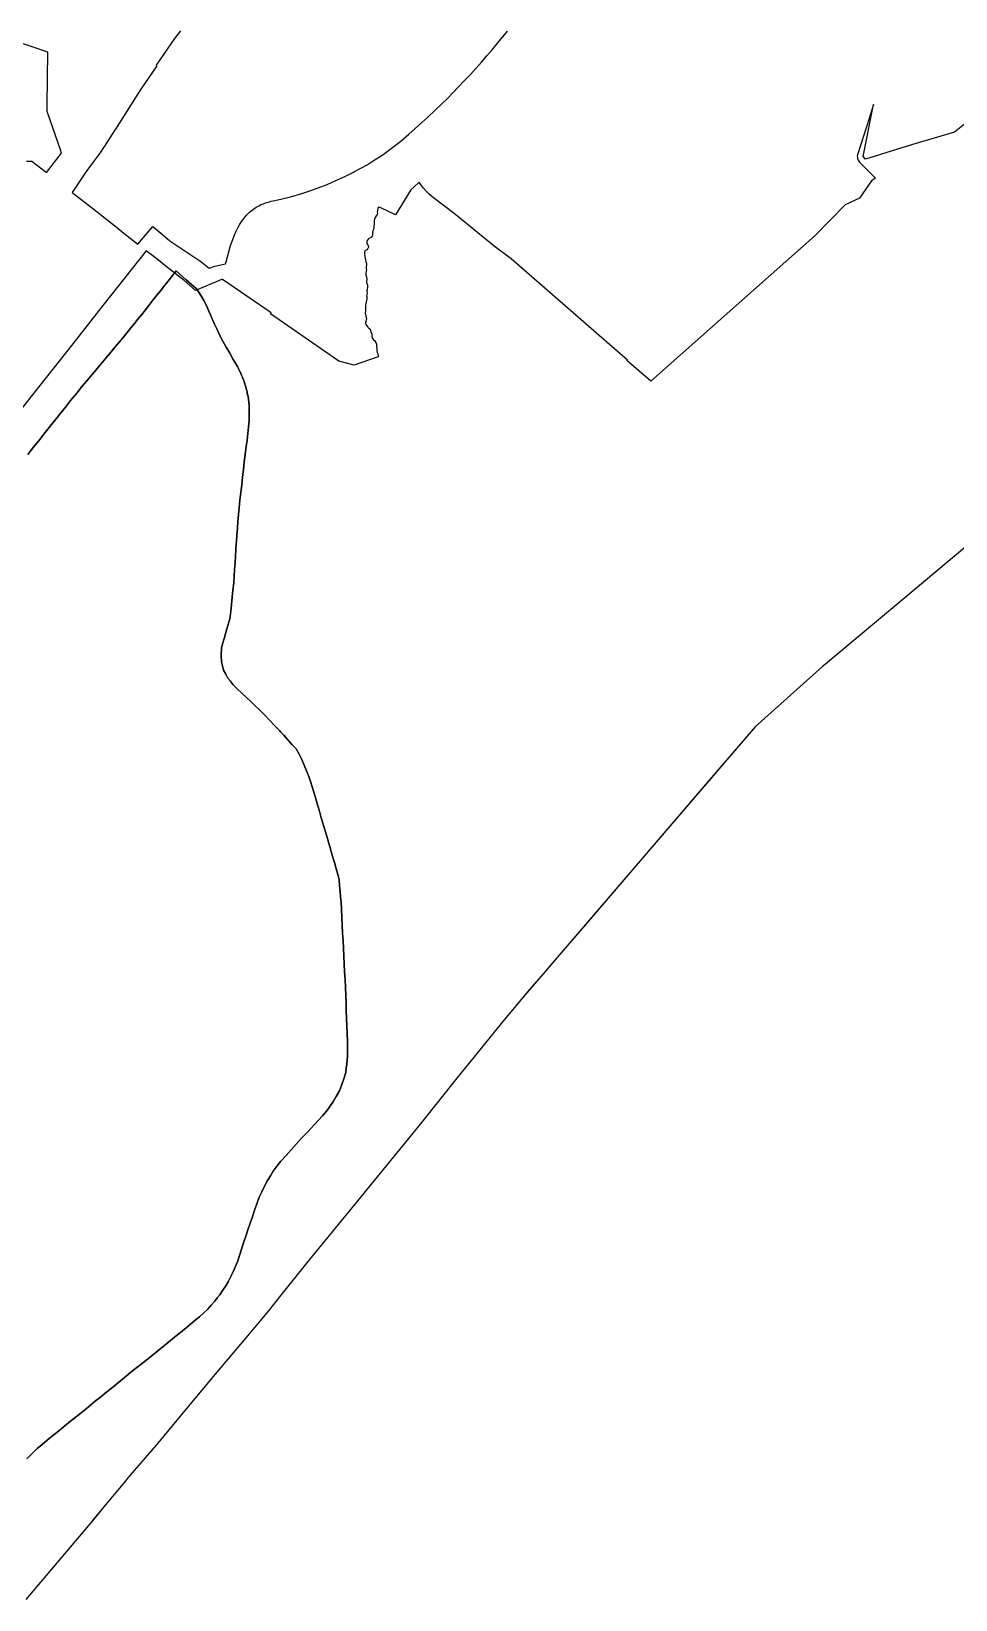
# Model space of a CAD drawing. Header units: inches. Extents: x 11258954 to 11313122, y 3645444 to 3695200.
# Drawn here: x 11286416 to 11292280, y 3649076 to 3659022 of the extents above; entities that cross this region are included whole.
import ezdxf

# ---------------------------------------------------------------- set-up
doc = ezdxf.new("R2010")
doc.units = ezdxf.units.IN
doc.header["$MEASUREMENT"] = 0
for name, color, linetype in [('CorporateLimit', 22, 'Continuous'), ('EnterpriseZone', 103, 'Continuous'), ('VotingPrecinct', 233, 'Continuous'), ('Ward', 133, 'Continuous')]:
    doc.layers.add(name, color=color, linetype=linetype)

msp = doc.modelspace()

# ---------------------------------------------------------------- linework, layer by layer
at = {"layer": 'CorporateLimit'}
msp.add_polyline3d([(11292638.1565, 3656000, 0), (11291931.719, 3655408.8125, 0), (11291507.182, 3655052.9415, 0), (11291454.6875, 3655008.9375, 0), (11291436.4285, 3654992.663, 0), (11291009.219, 3654611.875, 0), (11289522.028, 3652879.258, 0), (11289522.018, 3652879.246, 0), (11289396.9375, 3652730.6875, 0), (11289252.152, 3652552.1805, 0), (11289115.4375, 3652383.625, 0), (11288891.125, 3652102.3125, 0), (11288809.625, 3652000, 0), (11288771.179, 3651952.919, 0), (11288469.3125, 3651583.25, 0), (11288219.8765, 3651278.9125, 0), (11288162.7815, 3651209.25, 0), (11288000, 3651006.125, 0), (11287920.1565, 3650906.6875, 0), (11287765.6565, 3650723.5625, 0), (11287592.344, 3650518.625, 0), (11287411.4065, 3650301.0625, 0), (11287207.094, 3650056.125, 0), (11287041.7815, 3649863.5625, 0), (11287019.6505, 3649836.9, 0), (11287017.719, 3649834.573, 0), (11286886.226, 3649676.155, 0), (11286801.1625, 3649573.6655, 0), (11286380.262, 3649075.9465, 0)], dxfattribs=at)
at = {"layer": 'EnterpriseZone'}
for points in [[(11286385.9375, 3658198.875, 0), (11286420.375, 3658198.875, 0), (11286500.844, 3658135.5625, 0), (11286512.788, 3658126.315, 0), (11286608.4375, 3658249.9375, 0), (11286601.75, 3658269.875, 0), (11286516.9065, 3658513.125, 0), (11286517.0625, 3658532.4375, 0), (11286517.25, 3658555.125, 0), (11286519.9065, 3658890.0625, 0), (11286183, 3659004.75, 0)], [(11287362, 3659024, 0), (11287324.2815, 3658975.6875, 0), (11287208.37, 3658806.937, 0), (11287213.2925, 3658803.629, 0), (11287111.2535, 3658654.126, 0), (11287076.5315, 3658601.6875, 0), (11286949.219, 3658401.625, 0), (11286948.125, 3658399.9375, 0), (11286880.344, 3658293.625, 0), (11286878.4065, 3658290.625, 0), (11286870.2815, 3658279, 0), (11286858.6565, 3658262.3125, 0), (11286844.1565, 3658241.5625, 0), (11286805.9065, 3658189.25, 0), (11286764.4375, 3658132.5625, 0), (11286675.9375, 3658000, 0), (11286776, 3657922.3125, 0), (11286795.75, 3657906.9375, 0), (11286925.5215, 3657804.604, 0), (11286944.0125, 3657789.6415, 0), (11287014.2785, 3657732.5965, 0), (11287091.486, 3657672.054, 0), (11287186.2935, 3657784.035, 0), (11287188.522, 3657782.1975, 0), (11287247.375, 3657733.5, 0), (11287295.594, 3657693.5625, 0), (11287491.7815, 3657562.1875, 0), (11287544.7815, 3657520.625, 0), (11287579.8125, 3657532.3125, 0), (11287648.777, 3657546.297, 0), (11287651.7065, 3657560.592, 0), (11287679.296, 3657663.384, 0), (11287701.498, 3657718.0855, 0), (11287703.7815, 3657724.6875, 0), (11287714.344, 3657751.0625, 0), (11287726.219, 3657775.875, 0), (11287739.6875, 3657799.8125, 0), (11287756.014, 3657823.972, 0), (11287759.546, 3657829.1985, 0), (11287765.8165, 3657837.4035, 0), (11287772.369, 3657845.385, 0), (11287779.1945, 3657853.134, 0), (11287786.2855, 3657860.641, 0), (11287793.6335, 3657867.8965, 0), (11287801.2295, 3657874.8925, 0), (11287809.064, 3657881.62, 0), (11287817.1275, 3657888.071, 0), (11287825.4105, 3657894.238, 0), (11287833.903, 3657900.113, 0), (11287842.595, 3657905.689, 0), (11287851.475, 3657910.959, 0), (11287860.5335, 3657915.9175, 0), (11287869.7585, 3657920.558, 0), (11287879.1395, 3657924.875, 0), (11287888.665, 3657928.863, 0), (11287898.3235, 3657932.517, 0), (11287908.103, 3657935.8335, 0), (11287917.992, 3657938.8075, 0), (11287927.9785, 3657941.436, 0), (11287938.0505, 3657943.7155, 0), (11287951.414, 3657946.497, 0), (11288000, 3657957.2605, 0), (11288059.618, 3657972.274, 0), (11288118.73, 3657989.1685, 0), (11288177.2765, 3658007.928, 0), (11288235.1995, 3658028.533, 0), (11288292.441, 3658050.9635, 0), (11288348.942, 3658075.1965, 0), (11288404.6475, 3658101.208, 0), (11288459.5005, 3658128.9715, 0), (11288466.1565, 3658131.875, 0), (11288507.594, 3658153.6875, 0), (11288546.375, 3658175.9375, 0), (11288585.3125, 3658201, 0), (11288647.2715, 3658240.839, 0), (11288760.469, 3658326.125, 0), (11288810.844, 3658370.5625, 0), (11288852.0625, 3658406.3125, 0), (11288893.375, 3658442.625, 0), (11288930.969, 3658477.1875, 0), (11289022.969, 3658564.375, 0), (11289053.7815, 3658594.75, 0), (11289090.469, 3658632.25, 0), (11289127.75, 3658671.125, 0), (11289160.3125, 3658704.6875, 0), (11289202.5315, 3658748.375, 0), (11289235.594, 3658787, 0), (11289271.469, 3658825.875, 0), (11289306.219, 3658865.5, 0), (11289339.1565, 3658903.875, 0), (11289376.625, 3658947.8125, 0), (11289437.844, 3659023.4375, 0)], [(11292390.1875, 3658476.125, 0), (11292272.5, 3658382.75, 0), (11292000.125, 3658302.5, 0), (11291708.8125, 3658211.875, 0), (11291692.6875, 3658228.875, 0), (11291759.266, 3658557.419, 0), (11291716.345, 3658422.7955, 0), (11291657.5985, 3658238.5335, 0), (11291656.3488, 3658230.2011, 0), (11291656.5159, 3658221.7771, 0), (11291658.0952, 3658213.5009, 0), (11291661.0417, 3658205.6073, 0), (11291665.2719, 3658198.3205, 0), (11291670.6655, 3658191.8475, 0), (11291770.802, 3658090.421, 0), (11291746.404, 3658072.964, 0), (11291670.277, 3657963.906, 0), (11291579.5235, 3657921.908, 0), (11291389.913, 3657727.2675, 0), (11290345.352, 3656802.962, 0), (11290195.143, 3656933.34, 0), (11290198.3475, 3656937.0185, 0), (11289460.789, 3657579.111, 0), (11289353.1875, 3657659.8125, 0), (11289099.344, 3657866.8125, 0), (11288968.3125, 3657965.0625, 0), (11288940.5315, 3657989.25, 0), (11288921.3125, 3658007.4375, 0), (11288904.125, 3658027.4375, 0), (11288884.3125, 3658052.25, 0), (11288876.777, 3658063.975, 0), (11288871.6185, 3658060.0355, 0), (11288823.497, 3658015.7335, 0), (11288727.2645, 3657857.6275, 0), (11288633.3575, 3657902.576, 0), (11288616.5865, 3657906.3625, 0), (11288616, 3657903.25, 0), (11288615, 3657900, 0), (11288615, 3657895.5, 0), (11288612, 3657885.5, 0), (11288611, 3657877.75, 0), (11288612, 3657869, 0), (11288610, 3657860.25, 0), (11288604, 3657852, 0), (11288598, 3657841.25, 0), (11288594, 3657830.5, 0), (11288591, 3657820.25, 0), (11288591, 3657809, 0), (11288592, 3657798.75, 0), (11288590, 3657786.75, 0), (11288589, 3657776, 0), (11288586, 3657766, 0), (11288583, 3657756.25, 0), (11288581, 3657745.75, 0), (11288580, 3657735, 0), (11288581, 3657726.75, 0), (11288579, 3657722.75, 0), (11288572, 3657713.5, 0), (11288568, 3657711.25, 0), (11288558, 3657707, 0), (11288553, 3657704, 0), (11288546, 3657695.25, 0), (11288545, 3657691.5, 0), (11288545, 3657681.25, 0), (11288545, 3657677.5, 0), (11288547, 3657671.5, 0), (11288554, 3657663, 0), (11288556, 3657658, 0), (11288556, 3657653.25, 0), (11288551, 3657644.25, 0), (11288544, 3657635.5, 0), (11288537, 3657631.25, 0), (11288533, 3657627.75, 0), (11288530, 3657623.75, 0), (11288529, 3657617.25, 0), (11288530, 3657605.75, 0), (11288532, 3657596, 0), (11288534, 3657583.25, 0), (11288537, 3657571.75, 0), (11288539, 3657560.5, 0), (11288542, 3657549.75, 0), (11288542, 3657541, 0), (11288541, 3657528.5, 0), (11288540, 3657517.5, 0), (11288542, 3657506, 0), (11288541, 3657500.25, 0), (11288539, 3657488.5, 0), (11288539, 3657483.4375, 0), (11288538.9105, 3657483.462, 0), (11288539, 3657476.05, 0), (11288542.15, 3657463.9, 0), (11288544.5, 3657453.1, 0), (11288544.768, 3657448.777, 0), (11288544.85, 3657447.45, 0), (11288541.85, 3657436.95, 0), (11288542.6, 3657428.7, 0), (11288544.394, 3657423.7555, 0), (11288546.5, 3657417.95, 0), (11288548, 3657413.125, 0), (11288549.5, 3657408.3, 0), (11288549.65, 3657398, 0), (11288547.65, 3657388.05, 0), (11288546.56, 3657382.6, 0), (11288545.4, 3657376.8, 0), (11288545.25, 3657371.5, 0), (11288546.05, 3657362.95, 0), (11288545.8365, 3657361.241, 0), (11288544.7, 3657352.15, 0), (11288543.55, 3657344.9, 0), (11288544, 3657337.025, 0), (11288544.15, 3657334.4, 0), (11288544.15, 3657323.2, 0), (11288543.3, 3657312.5, 0), (11288541.4, 3657305.3, 0), (11288539.629, 3657301.137, 0), (11288537.55, 3657296.25, 0), (11288535.65, 3657284.05, 0), (11288535.9, 3657272.7, 0), (11288535.85, 3657261.1, 0), (11288535.7, 3657249.5, 0), (11288534.9, 3657237.15, 0), (11288535, 3657234.8645, 0), (11288535.25, 3657229.15, 0), (11288538.1, 3657218.5, 0), (11288538.918, 3657215.4395, 0), (11288540.8, 3657208.4, 0), (11288541.85, 3657200.25, 0), (11288539.7, 3657189.6, 0), (11288538.681, 3657185.104, 0), (11288537.4, 3657179.45, 0), (11288536.2095, 3657172.188, 0), (11288535.9, 3657170.3, 0), (11288537.95, 3657163.6, 0), (11288537.989, 3657163.5375, 0), (11288544.05, 3657153.8, 0), (11288550.072, 3657145.4385, 0), (11288550.1, 3657145.4, 0), (11288550.7905, 3657144.828, 0), (11288555.05, 3657141.3, 0), (11288557.968, 3657139.519, 0), (11288563.65, 3657136.05, 0), (11288565.95, 3657133.2, 0), (11288568.6, 3657123, 0), (11288572.722, 3657112.764, 0), (11288573.05, 3657111.95, 0), (11288575.4, 3657101.75, 0), (11288577.05, 3657091.45, 0), (11288578.5, 3657080.65, 0), (11288581.25, 3657074.5, 0), (11288583.5865, 3657071.452, 0), (11288587.65, 3657066.15, 0), (11288594.8, 3657058.3, 0), (11288601.021, 3657049.1925, 0), (11288601.05, 3657049.15, 0), (11288605, 3657038.35, 0), (11288605.0895, 3657037.7915, 0), (11288606.65, 3657028.05, 0), (11288607, 3657021.4585, 0), (11288607.25, 3657016.75, 0), (11288607.4525, 3657012.223, 0), (11288607.7, 3657006.7, 0), (11288608, 3657002.4815, 0), (11288608.5, 3656995.45, 0), (11288611.25, 3656985.45, 0), (11288613.9455, 3656977.2155, 0), (11288614.9, 3656974.3, 0), (11288616.55, 3656962.45, 0), (11288617.0865, 3656958.1365, 0), (11288463.9375, 3656903.75, 0), (11288367.0315, 3656930.875, 0), (11287933.8085, 3657230.3365, 0), (11287937.9375, 3657235.8555, 0), (11287628.6505, 3657448.085, 0), (11287628.8645, 3657449.13, 0), (11287457.802, 3657378.1065, 0), (11287458.1565, 3657378.6875, 0), (11287384.994, 3657442.281, 0), (11287347.562, 3657471.7985, 0), (11287310.262, 3657501.212, 0), (11287261.926, 3657539.3275, 0), (11287211.358, 3657579.2035, 0), (11287145.2665, 3657629.882, 0), (11286869.969, 3657282.25, 0), (11286832.1565, 3657234.5, 0), (11286678.6875, 3657040.5625, 0), (11286420.969, 3656715, 0), (11286256.969, 3656504.5625, 0)]]:
    msp.add_polyline3d(points, dxfattribs=at)
at = {"layer": 'VotingPrecinct'}
for points in [[(11286394.1, 3656338.8, 0), (11286430.85, 3656385.05, 0), (11286469.4, 3656433.8, 0), (11286495.95, 3656467.55, 0), (11286520.4, 3656497.95, 0), (11286543.8, 3656528, 0), (11286589.65, 3656584.95, 0), (11286591.05, 3656586.7, 0), (11286625.9, 3656630.75, 0), (11286665.6, 3656680.3, 0), (11286703.8, 3656727.3, 0), (11286739.5, 3656770.65, 0), (11286768.1, 3656805.3, 0), (11286801.9, 3656845.1, 0), (11286836.35, 3656886.45, 0), (11286889, 3656948.8, 0), (11286922.45, 3656988.75, 0), (11286949.05, 3657020.75, 0), (11286975.45, 3657052.7, 0), (11286999.05, 3657081.05, 0), (11287024.65, 3657112.6, 0), (11287047.5, 3657140.7, 0), (11287070.3, 3657169.15, 0), (11287092.8, 3657197.05, 0), (11287116.4, 3657227, 0), (11287139.9, 3657256.45, 0), (11287161.75, 3657284, 0), (11287187.65, 3657316.05, 0), (11287213.25, 3657348.45, 0), (11287237.4, 3657378.75, 0), (11287261.75, 3657409.8, 0), (11287284.15, 3657438.4, 0), (11287319.7, 3657483.25, 0), (11287323.9, 3657488.65, 0), (11287334.8295, 3657502.58, 0), (11287399.397, 3657445.4385, 0), (11287431.681, 3657416.8675, 0), (11287463.965, 3657388.2965, 0), (11287480.008, 3657364.341, 0), (11287496.051, 3657340.3855, 0), (11287510.218, 3657314.2295, 0), (11287524.3845, 3657288.074, 0), (11287543.276, 3657248.115, 0), (11287553.8095, 3657223.414, 0), (11287564.343, 3657198.7125, 0), (11287579.229, 3657164.725, 0), (11287594.1145, 3657130.7375, 0), (11287609, 3657096.7495, 0), (11287630.9015, 3657057.93, 0), (11287652.8025, 3657019.111, 0), (11287674.7035, 3656980.2915, 0), (11287696.6045, 3656941.472, 0), (11287717.257, 3656907.253, 0), (11287719.535, 3656903.196, 0), (11287723.292, 3656896.505, 0), (11287728.226, 3656887.2335, 0), (11287733.5235, 3656876.8705, 0), (11287737.7275, 3656868.2735, 0), (11287738.164, 3656867.381, 0), (11287738.8675, 3656865.942, 0), (11287745.539, 3656851.5805, 0), (11287749.887, 3656841.737, 0), (11287755.619, 3656828.038, 0), (11287755.7765, 3656827.663, 0), (11287755.926, 3656827.305, 0), (11287760.7535, 3656815.0045, 0), (11287763.4465, 3656807.787, 0), (11287766.0645, 3656800.4855, 0), (11287769.3855, 3656790.7515, 0), (11287770.365, 3656787.647, 0), (11287771.158, 3656785.132, 0), (11287774.4915, 3656774.5675, 0), (11287776.81, 3656766.6725, 0), (11287779.2915, 3656757.766, 0), (11287782.222, 3656746.4635, 0), (11287782.409, 3656745.741, 0), (11287782.6455, 3656744.8295, 0), (11287784.6675, 3656736.4155, 0), (11287786.517, 3656728.218, 0), (11287788.4125, 3656719.2035, 0), (11287789.8775, 3656711.716, 0), (11287791.082, 3656705.042, 0), (11287791.2205, 3656704.276, 0), (11287791.5605, 3656702.3905, 0), (11287792.9585, 3656693.8855, 0), (11287794.4135, 3656684.022, 0), (11287795.6065, 3656674.84, 0), (11287796.5425, 3656666.5855, 0), (11287796.894, 3656663.012, 0), (11287796.958, 3656662.3635, 0), (11287797.2245, 3656659.656, 0), (11287797.7765, 3656652.867, 0), (11287798.297, 3656644.6325, 0), (11287798.6275, 3656637.4665, 0), (11287798.901, 3656627.222, 0), (11287798.931, 3656626.119, 0), (11287798.6665, 3656590.5105, 0), (11287797.294, 3656554.422, 0), (11287794.7495, 3656512.6365, 0), (11287790.7115, 3656470.9685, 0), (11287785.192, 3656429.471, 0), (11287778.2095, 3656388.1945, 0), (11287772.6835, 3656339.67, 0), (11287767.157, 3656291.146, 0), (11287761.6315, 3656242.6215, 0), (11287756.1055, 3656194.097, 0), (11287750.579, 3656145.5725, 0), (11287745.0535, 3656097.048, 0), (11287739.527, 3656048.524, 0), (11287734.001, 3655999.9995, 0), (11287730.609, 3655956.752, 0), (11287727.217, 3655913.505, 0), (11287723.8245, 3655870.258, 0), (11287720.4325, 3655827.011, 0), (11287717.0405, 3655783.7635, 0), (11287716.5875, 3655776.8635, 0), (11287713.823, 3655734.7615, 0), (11287711.058, 3655692.659, 0), (11287708.294, 3655650.5565, 0), (11287705.529, 3655608.4545, 0), (11287702.7645, 3655566.3515, 0), (11287700, 3655524.2495, 0), (11287695.2, 3655478.6495, 0), (11287690.4, 3655433.05, 0), (11287685.6005, 3655387.45, 0), (11287680.8005, 3655341.85, 0), (11287676.0005, 3655296.2505, 0), (11287663.0005, 3655253.25, 0), (11287650, 3655210.25, 0), (11287640.6665, 3655177.2495, 0), (11287631.3335, 3655144.25, 0), (11287622, 3655111.2495, 0), (11287620.9995, 3655064.751, 0), (11287623.4825, 3655024.2725, 0), (11287627.5245, 3655006.587, 0), (11287636, 3654969.499, 0), (11287649.733, 3654944.8035, 0), (11287663.4655, 3654920.1085, 0), (11287678.7325, 3654900.304, 0), (11287693.9995, 3654880.499, 0), (11287722.96, 3654853.004, 0), (11287751.9205, 3654825.5085, 0), (11287780.881, 3654798.0135, 0), (11287807.9205, 3654772.342, 0), (11287834.96, 3654746.671, 0), (11287862, 3654720.9995, 0), (11287894.495, 3654687.2095, 0), (11287926.9905, 3654653.4195, 0), (11287959.4855, 3654619.63, 0), (11287991.981, 3654585.84, 0), (11288000, 3654577.5005, 0), (11288017.1305, 3654558.407, 0), (11288043.42, 3654529.105, 0), (11288069.71, 3654499.8025, 0), (11288095.9995, 3654470.5005, 0), (11288114.4995, 3654437.001, 0), (11288132.999, 3654403.501, 0), (11288147.3325, 3654368.0005, 0), (11288161.666, 3654332.501, 0), (11288175.9995, 3654297.0005, 0), (11288186.666, 3654263.75, 0), (11288197.333, 3654230.4995, 0), (11288207.9995, 3654197.249, 0), (11288220.703, 3654154.0915, 0), (11288233.4065, 3654110.9335, 0), (11288243.604, 3654076.2885, 0), (11288253.8015, 3654041.644, 0), (11288263.999, 3654006.9995, 0), (11288266.001, 3654000, 0), (11288278.402, 3653958.424, 0), (11288290.8025, 3653916.848, 0), (11288301.4015, 3653880.6735, 0), (11288312.0005, 3653844.499, 0), (11288325.423, 3653797.68, 0), (11288338.8445, 3653750.861, 0), (11288352.267, 3653704.042, 0), (11288352.719, 3653702.4675, 0), (11288353.3725, 3653700.184, 0), (11288356.2005, 3653690.319, 0), (11288368.2485, 3653642.6805, 0), (11288371.624, 3653604.0905, 0), (11288374.9995, 3653565.5, 0), (11288378, 3653533.7505, 0), (11288381, 3653502.001, 0), (11288383.5455, 3653452.592, 0), (11288386.091, 3653403.1825, 0), (11288388.6365, 3653353.7735, 0), (11288391.182, 3653304.3645, 0), (11288393.7275, 3653254.955, 0), (11288396.273, 3653205.546, 0), (11288398.8185, 3653156.1365, 0), (11288401.364, 3653106.7275, 0), (11288403.9095, 3653057.3185, 0), (11288406.455, 3653007.9095, 0), (11288409.0005, 3652958.5, 0), (11288410.8575, 3652909.714, 0), (11288412.7145, 3652860.9285, 0), (11288414.5715, 3652812.143, 0), (11288416.429, 3652763.3575, 0), (11288418.286, 3652714.572, 0), (11288420.143, 3652665.7865, 0), (11288422, 3652617.0005, 0), (11288421.9995, 3652568.75, 0), (11288421.9995, 3652520.4995, 0), (11288418, 3652473.5005, 0), (11288414.4995, 3652446.6255, 0), (11288410.999, 3652419.7505, 0), (11288395.687, 3652372.7765, 0), (11288380.374, 3652325.8015, 0), (11288370.9995, 3652302.9995, 0), (11288350.9995, 3652267.001, 0), (11288333, 3652237.7495, 0), (11288306.001, 3652197.7495, 0), (11288288.001, 3652173.7495, 0), (11288262.9995, 3652144.5, 0), (11288238, 3652116.7495, 0), (11288213, 3652088.999, 0), (11288191.5, 3652065.4995, 0), (11288170, 3652042.0005, 0), (11288149.0005, 3652021.0005, 0), (11288128.001, 3652000.0005, 0), (11288096.0005, 3651964.3755, 0), (11288064.0005, 3651928.7505, 0), (11288032, 3651893.1255, 0), (11287999.9995, 3651857.5005, 0), (11287976, 3651827.9995, 0), (11287950.9995, 3651792.5005, 0), (11287932.4995, 3651762.7505, 0), (11287914, 3651733.0005, 0), (11287896.001, 3651698.0005, 0), (11287878.001, 3651663.0005, 0), (11287860.999, 3651627.9995, 0), (11287846.0005, 3651587.0005, 0), (11287832.1435, 3651545.7145, 0), (11287818.286, 3651504.4285, 0), (11287804.429, 3651463.1425, 0), (11287790.571, 3651421.8565, 0), (11287776.714, 3651380.5705, 0), (11287762.8565, 3651339.285, 0), (11287748.9995, 3651297.999, 0), (11287736.4995, 3651258.1245, 0), (11287723.9995, 3651218.25, 0), (11287713.999, 3651194, 0), (11287703.999, 3651169.75, 0), (11287691, 3651142.875, 0), (11287678.0005, 3651116, 0), (11287664.5005, 3651091, 0), (11287651.0005, 3651066, 0), (11287631.5, 3651037.8745, 0), (11287611.9995, 3651009.749, 0), (11287595.9995, 3650989.4995, 0), (11287580.0005, 3650969.25, 0), (11287558, 3650943.625, 0), (11287536, 3650918, 0), (11287509, 3650893.3755, 0), (11287482, 3650868.7505, 0), (11287454, 3650845.5835, 0), (11287426, 3650822.417, 0), (11287398, 3650799.25, 0), (11287361.667, 3650769.9165, 0), (11287325.3335, 3650740.5835, 0), (11287289.0005, 3650711.2505, 0), (11287261.3335, 3650688.667, 0), (11287233.667, 3650666.0835, 0), (11287206, 3650643.5, 0), (11287173.4995, 3650617, 0), (11287140.999, 3650590.5, 0), (11287112.999, 3650569, 0), (11287084.9995, 3650547.499, 0), (11287056.9995, 3650525.999, 0), (11287019.333, 3650494.8325, 0), (11286981.6665, 3650463.6655, 0), (11286944.0005, 3650432.499, 0), (11286914, 3650408.437, 0), (11286884, 3650384.3745, 0), (11286853.9995, 3650360.312, 0), (11286823.999, 3650336.25, 0), (11286793.499, 3650311.3125, 0), (11286762.9995, 3650286.3755, 0), (11286732.4995, 3650261.4375, 0), (11286701.9995, 3650236.5005, 0), (11286665.5, 3650207.375, 0), (11286629, 3650178.25, 0), (11286603, 3650157.0835, 0), (11286577, 3650135.9165, 0), (11286550.9995, 3650114.75, 0), (11286517.6665, 3650087, 0), (11286484.3325, 3650059.25, 0), (11286450.9995, 3650031.5, 0), (11286420.0005, 3649999.999, 0), (11286387.999, 3649968.5, 0)], [(11286387.999, 3649968.5, 0), (11286420.0005, 3649999.999, 0), (11286450.9995, 3650031.5, 0), (11286484.3325, 3650059.25, 0), (11286517.6665, 3650087, 0), (11286550.9995, 3650114.75, 0), (11286577, 3650135.9165, 0), (11286603, 3650157.0835, 0), (11286629, 3650178.25, 0), (11286665.5, 3650207.375, 0), (11286701.9995, 3650236.5005, 0), (11286732.4995, 3650261.4375, 0), (11286762.9995, 3650286.3755, 0), (11286793.499, 3650311.3125, 0), (11286823.999, 3650336.25, 0), (11286853.9995, 3650360.312, 0), (11286884, 3650384.3745, 0), (11286914, 3650408.437, 0), (11286944.0005, 3650432.499, 0), (11286981.6665, 3650463.6655, 0), (11287019.333, 3650494.8325, 0), (11287056.9995, 3650525.999, 0), (11287084.9995, 3650547.499, 0), (11287112.999, 3650569, 0), (11287140.999, 3650590.5, 0), (11287173.4995, 3650617, 0), (11287206, 3650643.5, 0), (11287233.667, 3650666.0835, 0), (11287261.3335, 3650688.667, 0), (11287289.0005, 3650711.2505, 0), (11287325.3335, 3650740.5835, 0), (11287361.667, 3650769.9165, 0), (11287398, 3650799.25, 0), (11287426, 3650822.417, 0), (11287454, 3650845.5835, 0), (11287482, 3650868.7505, 0), (11287509, 3650893.3755, 0), (11287536, 3650918, 0), (11287558, 3650943.625, 0), (11287580.0005, 3650969.25, 0), (11287595.9995, 3650989.4995, 0), (11287611.9995, 3651009.749, 0), (11287631.5, 3651037.8745, 0), (11287651.0005, 3651066, 0), (11287664.5005, 3651091, 0), (11287678.0005, 3651116, 0), (11287691, 3651142.875, 0), (11287703.999, 3651169.75, 0), (11287713.999, 3651194, 0), (11287723.9995, 3651218.25, 0), (11287736.4995, 3651258.1245, 0), (11287748.9995, 3651297.999, 0), (11287762.8565, 3651339.285, 0), (11287776.714, 3651380.5705, 0), (11287790.571, 3651421.8565, 0), (11287804.429, 3651463.1425, 0), (11287818.286, 3651504.4285, 0), (11287832.1435, 3651545.7145, 0), (11287846.0005, 3651587.0005, 0), (11287860.999, 3651627.9995, 0), (11287878.001, 3651663.0005, 0), (11287896.001, 3651698.0005, 0), (11287914, 3651733.0005, 0), (11287932.4995, 3651762.7505, 0), (11287950.9995, 3651792.5005, 0), (11287976, 3651827.9995, 0), (11287999.9995, 3651857.5005, 0), (11288032, 3651893.1255, 0), (11288064.0005, 3651928.7505, 0), (11288096.0005, 3651964.3755, 0), (11288128.001, 3652000.0005, 0), (11288149.0005, 3652021.0005, 0), (11288170, 3652042.0005, 0), (11288191.5, 3652065.4995, 0), (11288213, 3652088.999, 0), (11288238, 3652116.7495, 0), (11288262.9995, 3652144.5, 0), (11288288.001, 3652173.7495, 0), (11288306.001, 3652197.7495, 0), (11288333, 3652237.7495, 0), (11288350.9995, 3652267.001, 0), (11288370.9995, 3652302.9995, 0), (11288380.374, 3652325.8015, 0), (11288395.687, 3652372.7765, 0), (11288410.999, 3652419.7505, 0), (11288414.4995, 3652446.6255, 0), (11288418, 3652473.5005, 0), (11288421.9995, 3652520.4995, 0), (11288421.9995, 3652568.75, 0), (11288422, 3652617.0005, 0), (11288420.143, 3652665.7865, 0), (11288418.286, 3652714.572, 0), (11288416.429, 3652763.3575, 0), (11288414.5715, 3652812.143, 0), (11288412.7145, 3652860.9285, 0), (11288410.8575, 3652909.714, 0), (11288409.0005, 3652958.5, 0), (11288406.455, 3653007.9095, 0), (11288403.9095, 3653057.3185, 0), (11288401.364, 3653106.7275, 0), (11288398.8185, 3653156.1365, 0), (11288396.273, 3653205.546, 0), (11288393.7275, 3653254.955, 0), (11288391.182, 3653304.3645, 0), (11288388.6365, 3653353.7735, 0), (11288386.091, 3653403.1825, 0), (11288383.5455, 3653452.592, 0), (11288381, 3653502.001, 0), (11288378, 3653533.7505, 0), (11288374.9995, 3653565.5, 0), (11288371.624, 3653604.0905, 0), (11288368.2485, 3653642.6805, 0), (11288356.2005, 3653690.319, 0), (11288353.3725, 3653700.184, 0), (11288352.719, 3653702.4675, 0), (11288352.267, 3653704.042, 0), (11288338.8445, 3653750.861, 0), (11288325.423, 3653797.68, 0), (11288312.0005, 3653844.499, 0), (11288301.4015, 3653880.6735, 0), (11288290.8025, 3653916.848, 0), (11288278.402, 3653958.424, 0), (11288266.001, 3654000, 0), (11288263.999, 3654006.9995, 0), (11288253.8015, 3654041.644, 0), (11288243.604, 3654076.2885, 0), (11288233.4065, 3654110.9335, 0), (11288220.703, 3654154.0915, 0), (11288207.9995, 3654197.249, 0), (11288197.333, 3654230.4995, 0), (11288186.666, 3654263.75, 0), (11288175.9995, 3654297.0005, 0), (11288161.666, 3654332.501, 0), (11288147.3325, 3654368.0005, 0), (11288132.999, 3654403.501, 0), (11288114.4995, 3654437.001, 0), (11288095.9995, 3654470.5005, 0), (11288069.71, 3654499.8025, 0), (11288043.42, 3654529.105, 0), (11288017.1305, 3654558.407, 0), (11288000, 3654577.5005, 0), (11287991.981, 3654585.84, 0), (11287959.4855, 3654619.63, 0), (11287926.9905, 3654653.4195, 0), (11287894.495, 3654687.2095, 0), (11287862, 3654720.9995, 0), (11287834.96, 3654746.671, 0), (11287807.9205, 3654772.342, 0), (11287780.881, 3654798.0135, 0), (11287751.9205, 3654825.5085, 0), (11287722.96, 3654853.004, 0), (11287693.9995, 3654880.499, 0), (11287678.7325, 3654900.304, 0), (11287663.4655, 3654920.1085, 0), (11287649.733, 3654944.8035, 0), (11287636, 3654969.499, 0), (11287627.5245, 3655006.587, 0), (11287623.4825, 3655024.2725, 0), (11287620.9995, 3655064.751, 0), (11287622, 3655111.2495, 0), (11287631.3335, 3655144.25, 0), (11287640.6665, 3655177.2495, 0), (11287650, 3655210.25, 0), (11287663.0005, 3655253.25, 0), (11287676.0005, 3655296.2505, 0), (11287680.8005, 3655341.85, 0), (11287685.6005, 3655387.45, 0), (11287690.4, 3655433.05, 0), (11287695.2, 3655478.6495, 0), (11287700, 3655524.2495, 0), (11287702.7645, 3655566.3515, 0), (11287705.529, 3655608.4545, 0), (11287708.294, 3655650.5565, 0), (11287711.058, 3655692.659, 0), (11287713.823, 3655734.7615, 0), (11287716.5875, 3655776.8635, 0), (11287717.0405, 3655783.7635, 0), (11287720.4325, 3655827.011, 0), (11287723.8245, 3655870.258, 0), (11287727.217, 3655913.505, 0), (11287730.609, 3655956.752, 0), (11287734.001, 3655999.9995, 0), (11287739.527, 3656048.524, 0), (11287745.0535, 3656097.048, 0), (11287750.579, 3656145.5725, 0), (11287756.1055, 3656194.097, 0), (11287761.6315, 3656242.6215, 0), (11287767.157, 3656291.146, 0), (11287772.6835, 3656339.67, 0), (11287778.2095, 3656388.1945, 0), (11287785.192, 3656429.471, 0), (11287790.7115, 3656470.9685, 0), (11287794.7495, 3656512.6365, 0), (11287797.294, 3656554.422, 0), (11287798.6665, 3656590.5105, 0), (11287798.931, 3656626.119, 0), (11287798.901, 3656627.222, 0), (11287798.6275, 3656637.4665, 0), (11287798.297, 3656644.6325, 0), (11287797.7765, 3656652.867, 0), (11287797.2245, 3656659.656, 0), (11287796.958, 3656662.3635, 0), (11287796.894, 3656663.012, 0), (11287796.5425, 3656666.5855, 0), (11287795.6065, 3656674.84, 0), (11287794.4135, 3656684.022, 0), (11287792.9585, 3656693.8855, 0), (11287791.5605, 3656702.3905, 0), (11287791.2205, 3656704.276, 0), (11287791.082, 3656705.042, 0), (11287789.8775, 3656711.716, 0), (11287788.4125, 3656719.2035, 0), (11287786.517, 3656728.218, 0), (11287784.6675, 3656736.4155, 0), (11287782.6455, 3656744.8295, 0), (11287782.409, 3656745.741, 0), (11287782.222, 3656746.4635, 0), (11287779.2915, 3656757.766, 0), (11287776.81, 3656766.6725, 0), (11287774.4915, 3656774.5675, 0), (11287771.158, 3656785.132, 0), (11287770.365, 3656787.647, 0), (11287769.3855, 3656790.7515, 0), (11287766.0645, 3656800.4855, 0), (11287763.4465, 3656807.787, 0), (11287760.7535, 3656815.0045, 0), (11287755.926, 3656827.305, 0), (11287755.7765, 3656827.663, 0), (11287755.619, 3656828.038, 0), (11287749.887, 3656841.737, 0), (11287745.539, 3656851.5805, 0), (11287738.8675, 3656865.942, 0), (11287738.164, 3656867.381, 0), (11287737.7275, 3656868.2735, 0), (11287733.5235, 3656876.8705, 0), (11287728.226, 3656887.2335, 0), (11287723.292, 3656896.505, 0), (11287719.535, 3656903.196, 0), (11287717.257, 3656907.253, 0), (11287696.6045, 3656941.472, 0), (11287674.7035, 3656980.2915, 0), (11287652.8025, 3657019.111, 0), (11287630.9015, 3657057.93, 0), (11287609, 3657096.7495, 0), (11287594.1145, 3657130.7375, 0), (11287579.229, 3657164.725, 0), (11287564.343, 3657198.7125, 0), (11287553.8095, 3657223.414, 0), (11287543.276, 3657248.115, 0), (11287524.3845, 3657288.074, 0), (11287510.218, 3657314.2295, 0), (11287496.051, 3657340.3855, 0), (11287480.008, 3657364.341, 0), (11287463.965, 3657388.2965, 0), (11287431.681, 3657416.8675, 0), (11287399.397, 3657445.4385, 0), (11287334.8295, 3657502.58, 0), (11287323.9, 3657488.65, 0), (11287319.7, 3657483.25, 0), (11287284.15, 3657438.4, 0), (11287261.75, 3657409.8, 0), (11287237.4, 3657378.75, 0), (11287213.25, 3657348.45, 0), (11287187.65, 3657316.05, 0), (11287161.75, 3657284, 0), (11287139.9, 3657256.45, 0), (11287116.4, 3657227, 0), (11287092.8, 3657197.05, 0), (11287070.3, 3657169.15, 0), (11287047.5, 3657140.7, 0), (11287024.65, 3657112.6, 0), (11286999.05, 3657081.05, 0), (11286975.45, 3657052.7, 0), (11286949.05, 3657020.75, 0), (11286922.45, 3656988.75, 0), (11286889, 3656948.8, 0), (11286836.35, 3656886.45, 0), (11286801.9, 3656845.1, 0), (11286768.1, 3656805.3, 0), (11286739.5, 3656770.65, 0), (11286703.8, 3656727.3, 0), (11286665.6, 3656680.3, 0), (11286625.9, 3656630.75, 0), (11286591.05, 3656586.7, 0), (11286589.65, 3656584.95, 0), (11286543.8, 3656528, 0), (11286520.4, 3656497.95, 0), (11286495.95, 3656467.55, 0), (11286469.4, 3656433.8, 0), (11286430.85, 3656385.05, 0), (11286394.1, 3656338.8, 0)], [(11292638.1565, 3656000, 0), (11291931.719, 3655408.8125, 0), (11291507.182, 3655052.9415, 0), (11291454.6875, 3655008.9375, 0), (11291436.4285, 3654992.663, 0), (11291009.219, 3654611.875, 0), (11290718.719, 3654275.375, 0), (11289939.1875, 3653364.3125, 0), (11289712.6695, 3653101.5495, 0), (11289677.875, 3653061.1875, 0), (11289609, 3652981.5, 0), (11289576.9065, 3652944.4375, 0), (11289522.028, 3652879.258, 0), (11289522.018, 3652879.246, 0), (11289396.9375, 3652730.6875, 0), (11289252.152, 3652552.1805, 0), (11289115.4375, 3652383.625, 0), (11288891.125, 3652102.3125, 0), (11288809.625, 3652000, 0), (11288771.179, 3651952.919, 0), (11288469.3125, 3651583.25, 0), (11288219.8765, 3651278.9125, 0), (11288162.7815, 3651209.25, 0), (11288000, 3651006.125, 0), (11287920.1565, 3650906.6875, 0), (11287765.6565, 3650723.5625, 0), (11287592.344, 3650518.625, 0), (11287411.4065, 3650301.0625, 0), (11287207.094, 3650056.125, 0), (11287041.7815, 3649863.5625, 0), (11287019.6505, 3649836.9, 0), (11287017.719, 3649834.573, 0), (11286886.226, 3649676.155, 0), (11286802.4455, 3649575.1825, 0), (11286801.1625, 3649573.6655, 0), (11286380.262, 3649075.9465, 0)]]:
    msp.add_polyline3d(points, dxfattribs=at)
at = {"layer": 'Ward'}
msp.add_polyline3d([(11292638.1565, 3656000, 0), (11291931.719, 3655408.8125, 0), (11291507.182, 3655052.9415, 0), (11291454.6875, 3655008.9375, 0), (11291436.4285, 3654992.663, 0), (11291009.219, 3654611.875, 0), (11290718.719, 3654275.375, 0), (11289939.1875, 3653364.3125, 0), (11289712.6695, 3653101.5495, 0), (11289677.875, 3653061.1875, 0), (11289609, 3652981.5, 0), (11289576.9065, 3652944.4375, 0), (11289522.028, 3652879.258, 0), (11289522.018, 3652879.246, 0), (11289396.9375, 3652730.6875, 0), (11289252.152, 3652552.1805, 0), (11289115.4375, 3652383.625, 0), (11288891.125, 3652102.3125, 0), (11288809.625, 3652000, 0), (11288771.179, 3651952.919, 0), (11288469.3125, 3651583.25, 0), (11288219.8765, 3651278.9125, 0), (11288162.7815, 3651209.25, 0), (11288000, 3651006.125, 0), (11287920.1565, 3650906.6875, 0), (11287765.6565, 3650723.5625, 0), (11287592.344, 3650518.625, 0), (11287411.4065, 3650301.0625, 0), (11287207.094, 3650056.125, 0), (11287041.7815, 3649863.5625, 0), (11287019.6505, 3649836.9, 0), (11287017.719, 3649834.573, 0), (11286886.226, 3649676.155, 0), (11286802.4455, 3649575.1825, 0), (11286801.1625, 3649573.6655, 0), (11286380.262, 3649075.9465, 0)], dxfattribs=at)

doc.saveas('drawing.dxf')
